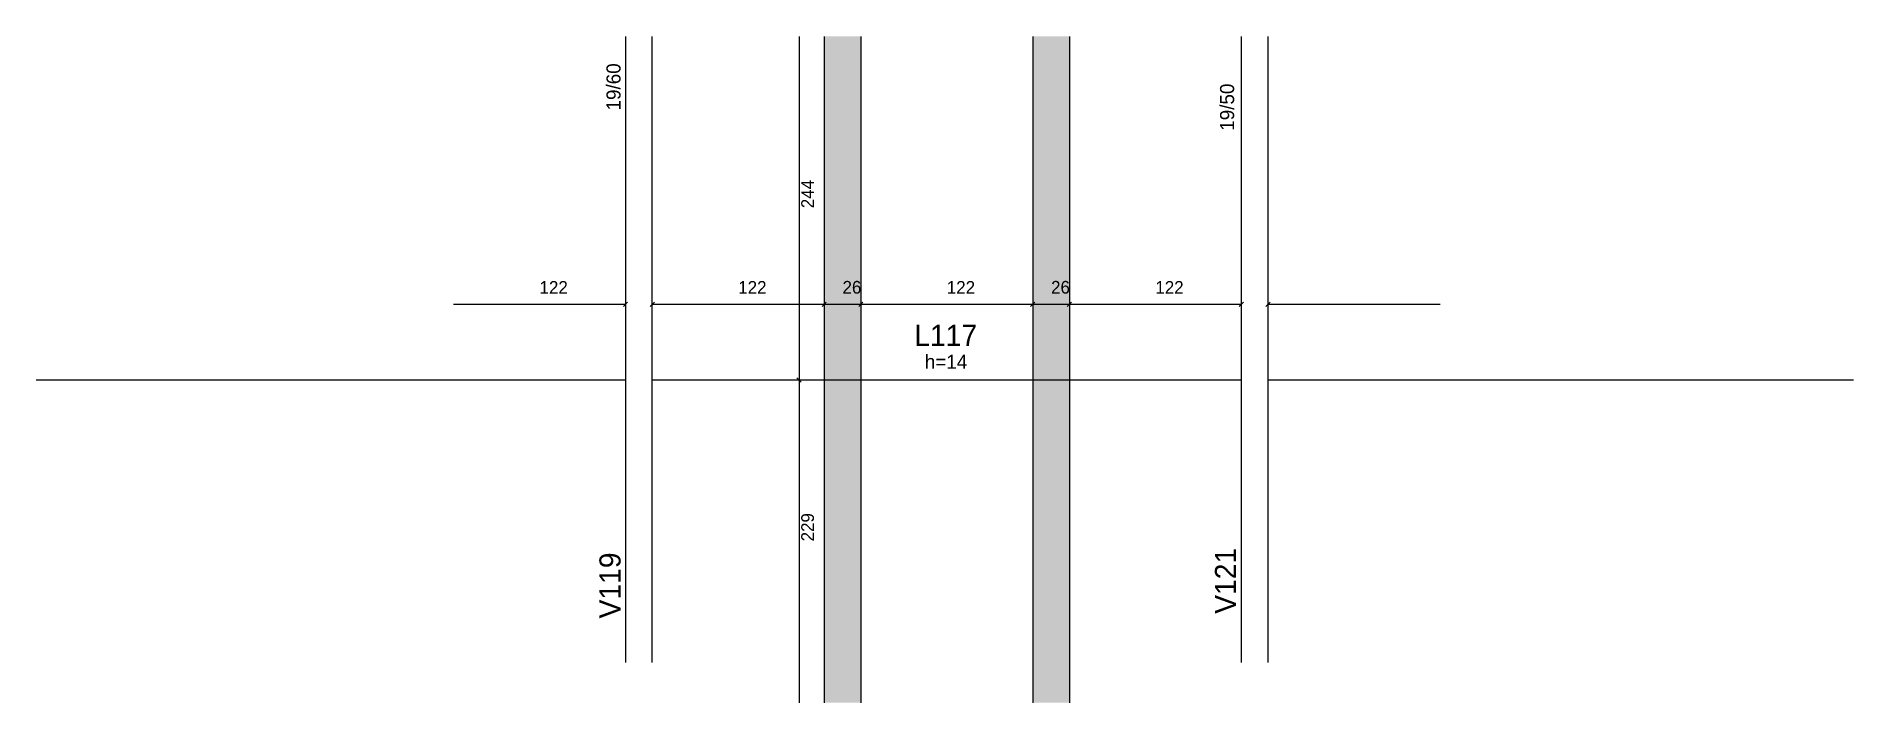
# Model space of a CAD drawing. Header units: metres. Extents: x 3921 to 5211, y 2062 to 2535.
import ezdxf

# ---------------------------------------------------------------- set-up
doc = ezdxf.new("R2010")
doc.units = ezdxf.units.M
for name, color, linetype in [('3', 7, 'Continuous'), ('4', 7, 'Continuous'), ('Hachura', 7, 'Continuous'), ('Painéis', 7, 'Continuous')]:
    doc.layers.add(name, color=color, linetype=linetype)

msp = doc.modelspace()

# ---------------------------------------------------------------- hatches: boundary and pattern name
at = {"layer": 'Hachura'}
h = msp.add_hatch(color=7, dxfattribs=at)
h.dxf.hatch_style = 1
h.paths.add_polyline_path([(4506.4, 2061.8), (4480.4, 2061.8), (4480.4, 2534.8), (4506.4, 2534.8), (4506.4, 2061.8)])
h = msp.add_hatch(color=7, dxfattribs=at)
h.dxf.hatch_style = 1
h.paths.add_polyline_path([(4654.4, 2061.8), (4628.4, 2061.8), (4628.4, 2534.8), (4654.4, 2534.8), (4654.4, 2061.8)])

# ---------------------------------------------------------------- linework, layer by layer
at = {"layer": '3', "color": 3, "lineweight": 25}
for points in [[(4339.4, 2534.8), (4339.4, 2090.3)], [(4358.4, 2090.3), (4358.4, 2534.8)], [(4776.4, 2534.8), (4776.4, 2090.3)], [(4795.4, 2090.3), (4795.4, 2534.8)]]:
    msp.add_lwpolyline(points, dxfattribs=at)
at = {"layer": 'Painéis', "color": 4, "lineweight": 25}
for p, q in [((4462.6, 2534.8), (4462.6, 2290.8)), ((4217.4, 2344.6), (4339.4, 2344.6)), ((4358.4, 2344.6), (4480.4, 2344.6)), ((4480.4, 2344.6), (4506.4, 2344.6)), ((4506.4, 2344.6), (4628.4, 2344.6)), ((4628.4, 2344.6), (4654.4, 2344.6)), ((4654.4, 2344.6), (4776.4, 2344.6)), ((4795.4, 2344.6), (4917.4, 2344.6)), ((4462.6, 2290.8), (4462.6, 2061.8))]:
    msp.add_line(p, q, dxfattribs=at)
at = {"layer": 'Painéis', "color": 200, "lineweight": 25}
for p, q in [((4480.4, 2534.8), (4480.4, 2061.8)), ((4506.4, 2534.8), (4506.4, 2061.8)), ((4628.4, 2534.8), (4628.4, 2061.8)), ((4654.4, 2534.8), (4654.4, 2061.8)), ((4339.3, 2290.8), (3921.3, 2290.8)), ((4776.4, 2290.8), (4358.4, 2290.8)), ((5210.9, 2290.8), (4795.4, 2290.8))]:
    msp.add_line(p, q, dxfattribs=at)
at = {"layer": 'Painéis', "color": 0, "lineweight": 25}
for p, q in [((4337.9, 2343.1), (4340.9, 2346.1)), ((4359.9, 2346.1), (4356.9, 2343.1)), ((4478.9, 2343.1), (4481.9, 2346.1)), ((4481.9, 2346.1), (4478.9, 2343.1)), ((4504.9, 2343.1), (4507.9, 2346.1)), ((4507.9, 2346.1), (4504.9, 2343.1)), ((4626.9, 2343.1), (4629.9, 2346.1)), ((4629.9, 2346.1), (4626.9, 2343.1)), ((4652.9, 2343.1), (4655.9, 2346.1)), ((4655.9, 2346.1), (4652.9, 2343.1)), ((4774.9, 2343.1), (4777.9, 2346.1)), ((4796.9, 2346.1), (4793.9, 2343.1)), ((4461.1, 2292.3), (4464.1, 2289.3)), ((4464.1, 2289.3), (4461.1, 2292.3))]:
    msp.add_line(p, q, dxfattribs=at)

# ---------------------------------------------------------------- texts
at = {"layer": '3', "color": 3, "lineweight": 25}
for s, p in [('19/60', (4335.9, 2482.2)), ('19/50', (4771.3, 2467.8))]:
    msp.add_text(s, height=10, rotation=90, dxfattribs=at).set_placement(p)
msp.add_text('h=14', height=10, dxfattribs=at).set_placement((4551.8, 2298.8))
at = {"layer": '4', "color": 4, "lineweight": 25}
msp.add_text('L117', height=15, dxfattribs=at).set_placement((4544.3, 2315.1))
for s, p in [('V119', (4335.9, 2121.6)), ('V121', (4772.7, 2124.9))]:
    msp.add_text(s, height=15, rotation=90, dxfattribs=at).set_placement(p)
at = {"layer": 'Painéis', "color": 240, "lineweight": 25}
for s, p in [('244', (4473.1, 2412.8)), ('229', (4473.1, 2176.3))]:
    msp.add_text(s, height=9, rotation=90, dxfattribs=at).set_placement(p)
for s, p in [('122', (4278.4, 2352.1)), ('122', (4419.4, 2352.1)), ('26', (4493.4, 2352.2)), ('122', (4567.4, 2352.1)), ('26', (4641.4, 2352.2)), ('122', (4715.4, 2352.1))]:
    msp.add_text(s, height=9, dxfattribs=at).set_placement(p)

doc.saveas('drawing.dxf')
